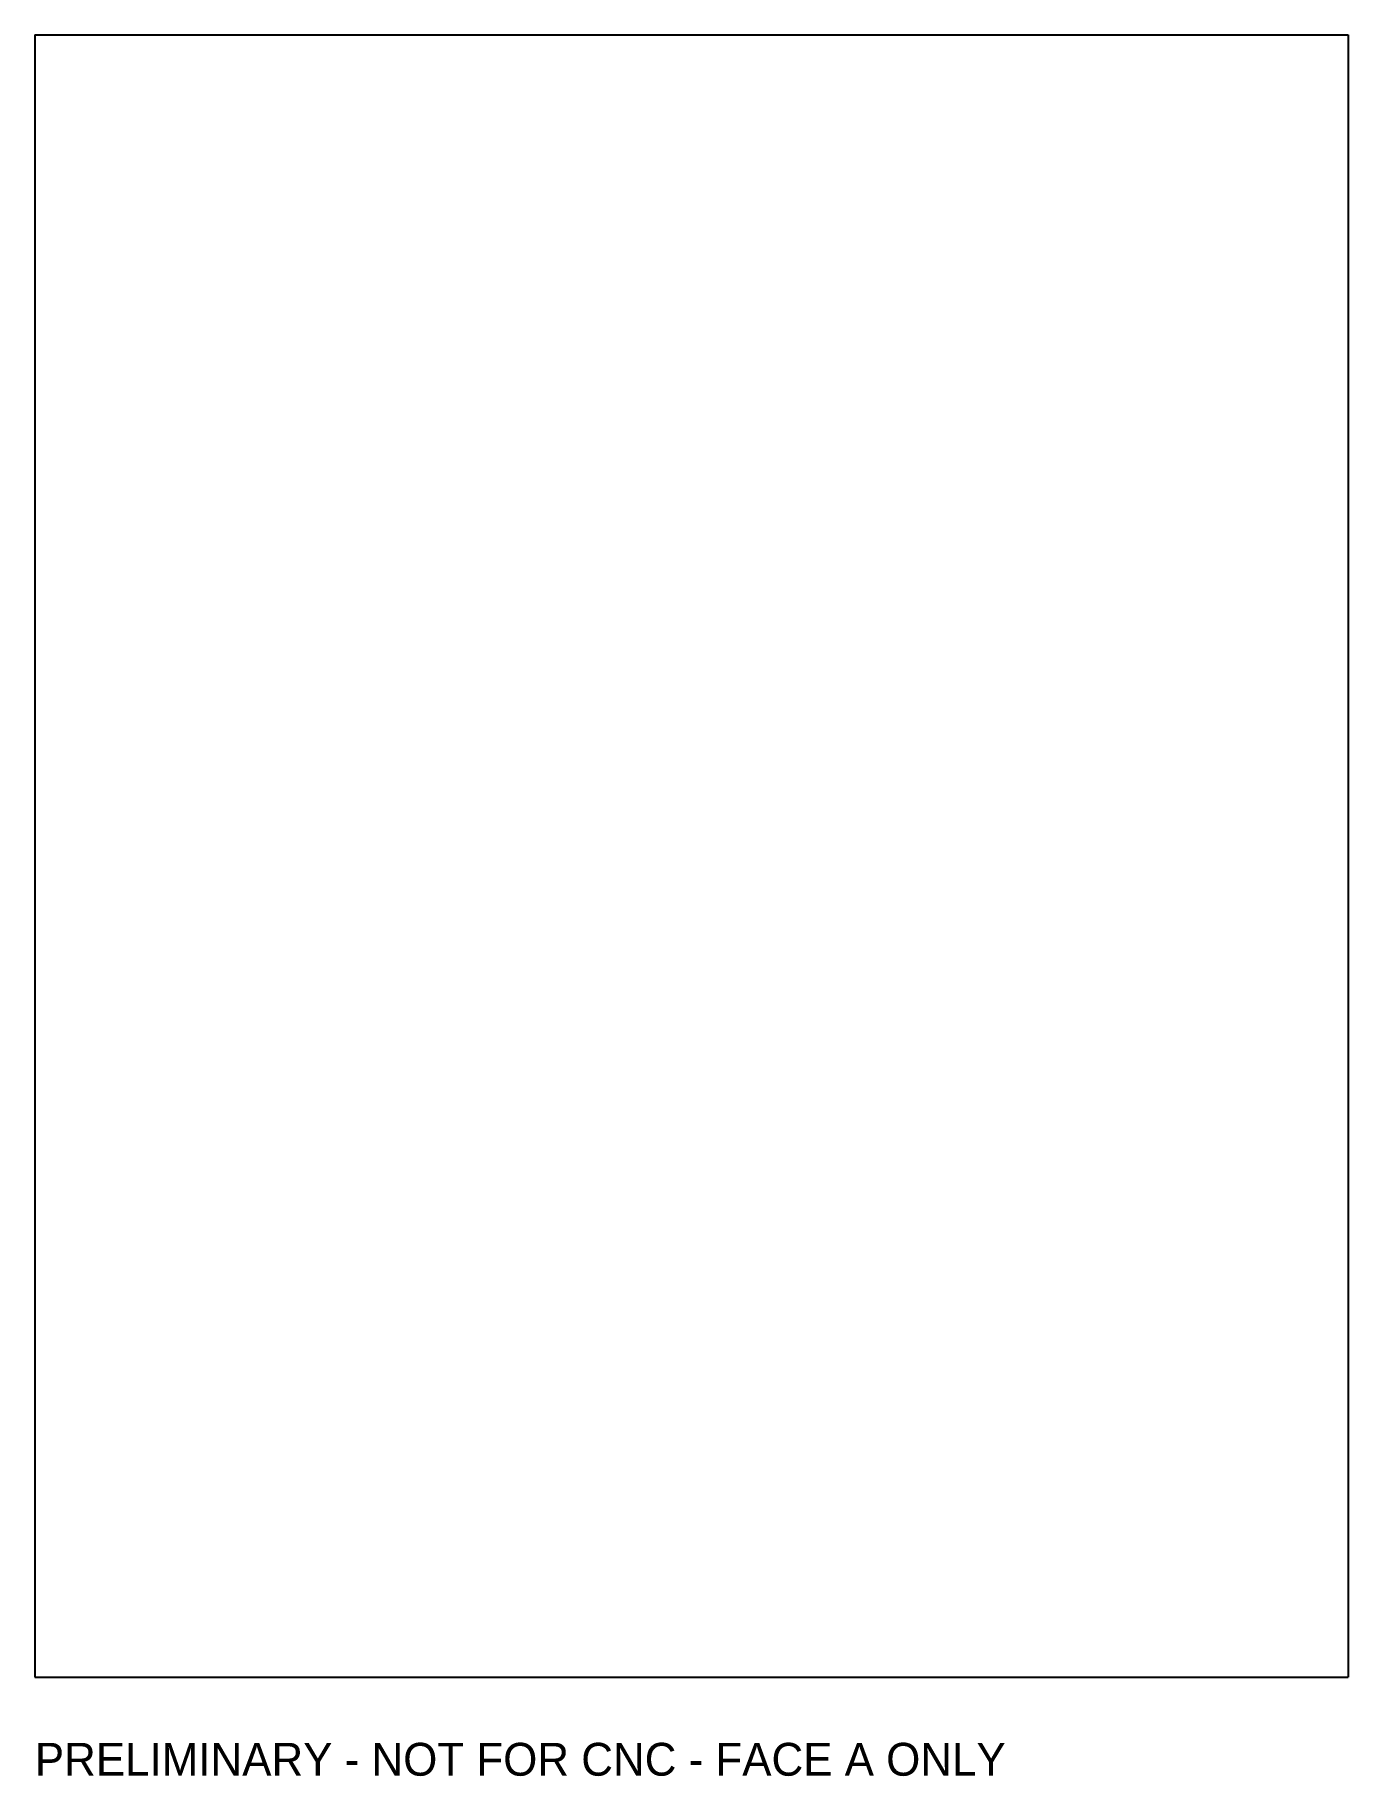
# Model space of a CAD drawing. Header units: millimetres. Extents: x 0 to 160, y -12 to 200.
import ezdxf

# ---------------------------------------------------------------- set-up
doc = ezdxf.new("R2010")
doc.units = ezdxf.units.MM
doc.layers.add('CUT', color=7, linetype='CONTINUOUS')
doc.layers.add('REFERENCE', color=7, linetype='CONTINUOUS')

msp = doc.modelspace()

# ---------------------------------------------------------------- linework, layer by layer
at = {"layer": 'CUT'}
for p, q in [((0, 200), (160, 200)), ((0, 200), (0, 0)), ((160, 200), (160, 0)), ((0, 0), (160, 0))]:
    msp.add_line(p, q, dxfattribs=at)
at = {"layer": 'REFERENCE'}
for p, q in [((0, 200), (160, 200)), ((0, 200), (0, 0)), ((160, 200), (160, 0)), ((0, 0), (160, 0))]:
    msp.add_line(p, q, dxfattribs=at)

# ---------------------------------------------------------------- texts
msp.add_text('PRELIMINARY - NOT FOR CNC - FACE A ONLY', height=4, dxfattribs=at).set_placement((0, -12))

doc.saveas('drawing.dxf')
